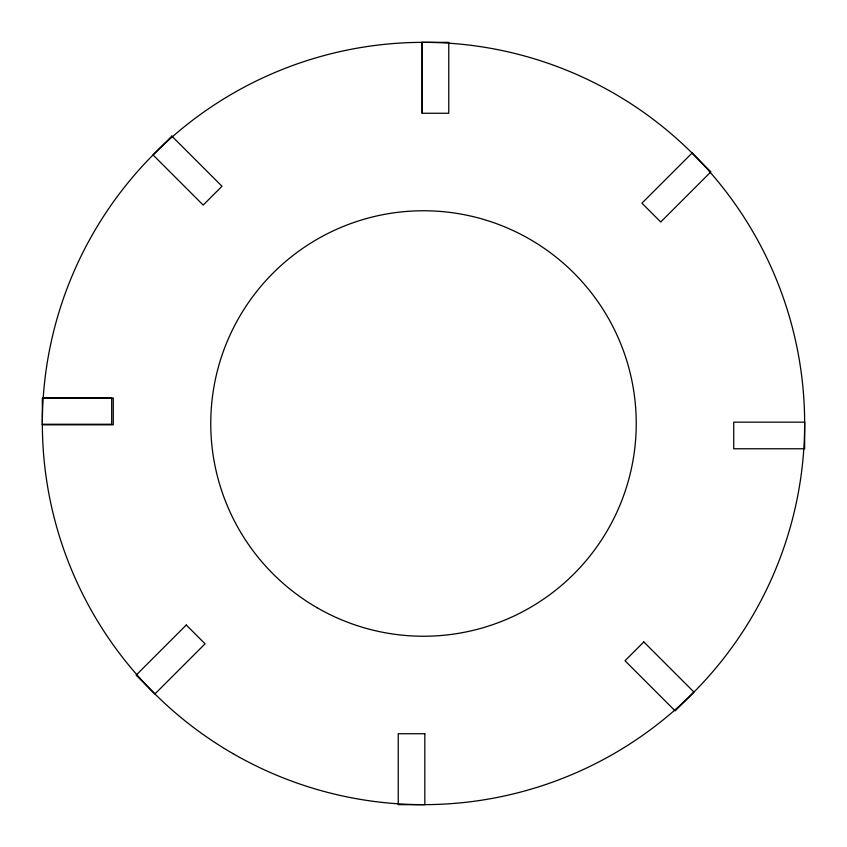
<?xml version="1.0" encoding="UTF-8"?>
<svg xmlns="http://www.w3.org/2000/svg" width="847" height="847" viewBox="0 0 847 847"><rect width="100%" height="100%" fill="white"/><g stroke="black" fill="none" stroke-linecap="round" stroke-linejoin="round"><path stroke-width="1.27" d="M422.166 113.265L422.166 42.35L448.762 42.35L448.762 113.265L422.166 113.265L422.166 42.35M43.229 397.667L111.677 397.667L111.677 424.252L42.35 424.252M171.846 136.123L153.042 154.927L203.185 205.069L221.988 186.266L171.846 136.123M186.266 625.012L136.123 675.154L154.927 693.958L205.069 643.815L186.266 625.012M692.073 153.042L641.931 203.185L660.734 221.988L710.877 171.846L692.073 153.042M643.815 641.931L625.012 660.734L675.154 710.877L693.958 692.073L643.815 641.931M113.265 398.238L42.35 398.238L42.35 424.834L113.265 424.834L113.265 398.238M804.65 422.166L733.735 422.166L733.735 448.762L804.65 448.762L804.65 422.166M424.834 733.735L398.238 733.735L398.238 804.65L424.834 804.65L424.834 733.735M232.925 753.586A381.15 381.15 0 0 0 804.65 423.5A381.15 381.15 0 0 0 232.925 93.414A381.15 381.15 0 0 0 232.925 753.586M317.127 607.733A212.735 212.735 0 0 0 636.235 423.5A212.735 212.735 0 0 0 317.127 239.267A212.735 212.735 0 0 0 317.127 607.733"/></g></svg>
